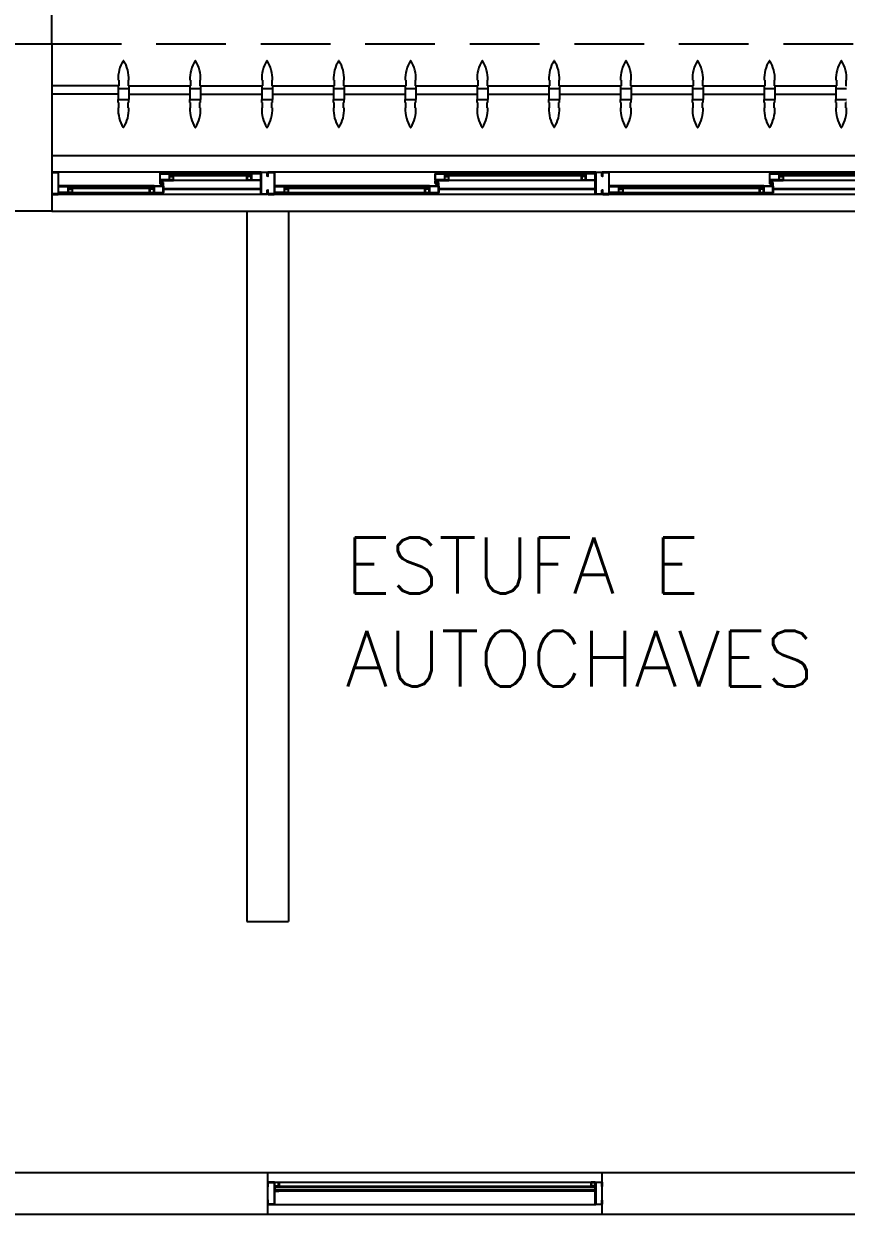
# Model space of a CAD drawing. Header units: millimetres. Extents: x 2801 to 3319, y 1187 to 1422.
# Drawn here: x 3088.275 to 3091.225, y 1353.8 to 1358.072 of the extents above; entities that cross this region are included whole.
import ezdxf

# ---------------------------------------------------------------- set-up
doc = ezdxf.new("R2010")
doc.units = ezdxf.units.MM
doc.linetypes.add('HIDDEN', pattern=[0.375, 0.25, -0.125])
for name, color, linetype in [('AR-ALV', 2, 'Continuous'), ('AR-BRISES', 1, 'Continuous'), ('AR-ESQ', 1, 'Continuous'), ('AR-ESTC', 3, 'Continuous'), ('AR-PEITORIL', 1, 'Continuous'), ('AR-PERGOLAPROJ', 1, 'HIDDEN'), ('BR-PAINEL', 1, 'Continuous'), ('BR-SUPORTE', 1, 'Continuous'), ('DT-ESQ-BAGUETE-C', 2, 'Continuous'), ('DT-ESQ-BAGUETE-V', 1, 'Continuous'), ('DT-ESQ-CHAPA DOBRADA-V', 1, 'Continuous'), ('DT-ESQ-MARCO-V', 1, 'Continuous'), ('DT-ESQ-PERFIL CADEIRA-C', 2, 'Continuous'), ('DT-ESQ-PERFIL CADEIRA-V', 1, 'Continuous'), ('DT-ESQ-PERFIL U SIMPLES-C', 2, 'Continuous'), ('DT-ESQ-PERFIL U-C', 2, 'Continuous'), ('DT-ESQ-PERFIL U-V', 1, 'Continuous'), ('DT-ESQ-VIDRO-C', 2, 'Continuous'), ('PG-PROJ', 1, 'HIDDEN'), ('TEXTO', 2, 'Continuous')]:
    doc.layers.add(name, color=color, linetype=linetype)
doc.styles.add('UNB-100', font='simplex.shx', dxfattribs={"height": 0.2})

# ---------------------------------------------------------------- blocks, each defined once
blk = doc.blocks.new('EF50-P')
at = {"layer": 'DT-ESQ-BAGUETE-C', "ltscale": 0.1}
for points in [[(2.61, -0.08), (2.5965, -0.08), (2.5965, -0.0785), (2.6095, -0.0785, 0.414214), (2.61, -0.078), (2.61, -0.067, 0.414214), (2.6095, -0.0665), (2.5965, -0.0665), (2.5965, -0.065), (2.61, -0.065, -0.414214), (2.6115, -0.0665), (2.6115, -0.0785, -0.414214)], [(3.1015, -0.08), (3.115, -0.08), (3.115, -0.0785), (3.102, -0.0785, -0.414214), (3.1015, -0.078), (3.1015, -0.067, -0.414214), (3.102, -0.0665), (3.115, -0.0665), (3.115, -0.065), (3.1015, -0.065, 0.414214), (3.1, -0.0665), (3.1, -0.0785, 0.414214)], [(3.81, -0.08), (3.7965, -0.08), (3.7965, -0.0785), (3.8095, -0.0785, 0.414214), (3.81, -0.078), (3.81, -0.067, 0.414214), (3.8095, -0.0665), (3.7965, -0.0665), (3.7965, -0.065), (3.81, -0.065, -0.414214), (3.8115, -0.0665), (3.8115, -0.0785, -0.414214)], [(4.3015, -0.08), (4.315, -0.08), (4.315, -0.0785), (4.302, -0.0785, -0.414214), (4.3015, -0.078), (4.3015, -0.067, -0.414214), (4.302, -0.0665), (4.315, -0.0665), (4.315, -0.065), (4.3015, -0.065, 0.414214), (4.3, -0.0665), (4.3, -0.0785, 0.414214)], [(4.7975, -0.08), (4.784, -0.08), (4.784, -0.0785), (4.797, -0.0785, 0.414214), (4.7975, -0.078), (4.7975, -0.067, 0.414214), (4.797, -0.0665), (4.784, -0.0665), (4.784, -0.065), (4.7975, -0.065, -0.414214), (4.799, -0.0665), (4.799, -0.0785, -0.414214)], [(5.0765, -0.08), (5.09, -0.08), (5.09, -0.0785), (5.077, -0.0785, -0.414214), (5.0765, -0.078), (5.0765, -0.067, -0.414214), (5.077, -0.0665), (5.09, -0.0665), (5.09, -0.065), (5.0765, -0.065, 0.414214), (5.075, -0.0665), (5.075, -0.0785, 0.414214)], [(2.5265, -0.125), (2.54, -0.125), (2.54, -0.1235), (2.527, -0.1235, -0.414214), (2.5265, -0.123), (2.5265, -0.112, -0.414214), (2.527, -0.1115), (2.54, -0.1115), (2.54, -0.11), (2.5265, -0.11, 0.414214), (2.525, -0.1115), (2.525, -0.1235, 0.414214)], [(3.2485, -0.125), (3.235, -0.125), (3.235, -0.1235), (3.248, -0.1235, 0.414214), (3.2485, -0.123), (3.2485, -0.112, 0.414214), (3.248, -0.1115), (3.235, -0.1115), (3.235, -0.11), (3.2485, -0.11, -0.414214), (3.25, -0.1115), (3.25, -0.1235, -0.414214)], [(3.7265, -0.125), (3.74, -0.125), (3.74, -0.1235), (3.727, -0.1235, -0.414214), (3.7265, -0.123), (3.7265, -0.112, -0.414214), (3.727, -0.1115), (3.74, -0.1115), (3.74, -0.11), (3.7265, -0.11, 0.414214), (3.725, -0.1115), (3.725, -0.1235, 0.414214)], [(4.4485, -0.125), (4.435, -0.125), (4.435, -0.1235), (4.448, -0.1235, 0.414214), (4.4485, -0.123), (4.4485, -0.112, 0.414214), (4.448, -0.1115), (4.435, -0.1115), (4.435, -0.11), (4.4485, -0.11, -0.414214), (4.45, -0.1115), (4.45, -0.1235, -0.414214)], [(4.714, -0.125), (4.7275, -0.125), (4.7275, -0.1235), (4.7145, -0.1235, -0.414214), (4.714, -0.123), (4.714, -0.112, -0.414214), (4.7145, -0.1115), (4.7275, -0.1115), (4.7275, -0.11), (4.714, -0.11, 0.414214), (4.7125, -0.1115), (4.7125, -0.1235, 0.414214)]]:
    blk.add_lwpolyline(points, format="xyb", close=True, dxfattribs=at)
at = {"layer": 'DT-ESQ-BAGUETE-V', "ltscale": 0.1}
for p, q in [((2.61, -0.065), (3.1015, -0.065)), ((3.81, -0.065), (4.3015, -0.065)), ((4.7975, -0.065), (5.0765, -0.065)), ((2.0485, -0.11), (2.5265, -0.11)), ((3.2485, -0.11), (3.7265, -0.11)), ((4.4485, -0.11), (4.714, -0.11))]:
    blk.add_line(p, q, dxfattribs=at)
at = {"layer": 'DT-ESQ-CHAPA DOBRADA-V', "ltscale": 0.1}
for p, q in [((2, -0.077), (2.5615, -0.077)), ((2, -0.08), (2.5615, -0.08)), ((3.2, -0.077), (3.7615, -0.077)), ((3.2, -0.08), (3.7615, -0.08)), ((4.4, -0.077), (4.749, -0.077)), ((4.4, -0.08), (4.749, -0.08))]:
    blk.add_line(p, q, dxfattribs=at)
at = {"layer": 'DT-ESQ-PERFIL CADEIRA-C', "ltscale": 0.1}
for p, q in [((2.5635, -0.0885), (2.61, -0.0885)), ((3.15, -0.0885), (3.1015, -0.0885)), ((3.7635, -0.0885), (3.81, -0.0885)), ((4.35, -0.0885), (4.3015, -0.0885)), ((4.751, -0.0885), (4.7975, -0.0885)), ((5.125, -0.0885), (5.0765, -0.0885)), ((2.573, -0.1335), (2.5265, -0.1335)), ((3.2, -0.1335), (3.2485, -0.1335)), ((3.773, -0.1335), (3.7265, -0.1335)), ((4.4, -0.1335), (4.4485, -0.1335)), ((4.7605, -0.1335), (4.714, -0.1335))]:
    blk.add_line(p, q, dxfattribs=at)
for points in [[(2.61, -0.087, -1), (2.61, -0.09), (2.5635, -0.09, -0.414214), (2.5615, -0.088), (2.5615, -0.067, -0.414214), (2.5635, -0.065), (2.595, -0.065, -0.414214), (2.5965, -0.0665), (2.5965, -0.087)], [(2.5965, -0.0885, -0.198913), (2.5954, -0.0881, -0.198913), (2.595, -0.087), (2.595, -0.067, 0.414214), (2.5945, -0.0665), (2.5635, -0.0665, 0.414214), (2.563, -0.067), (2.563, -0.088, 0.414214), (2.5635, -0.0885)], [(3.1015, -0.09), (3.15, -0.09), (3.15, -0.0885), (3.115, -0.0885, 0.198912), (3.1161, -0.0881, 0.198913), (3.1165, -0.087), (3.1165, -0.067, -0.414214), (3.117, -0.0665), (3.15, -0.0665), (3.15, -0.065), (3.1165, -0.065, 0.414214), (3.115, -0.0665), (3.115, -0.0785), (3.115, -0.08), (3.115, -0.087), (3.1015, -0.087, 1)], [(3.81, -0.087, -1), (3.81, -0.09), (3.7635, -0.09, -0.414214), (3.7615, -0.088), (3.7615, -0.067, -0.414214), (3.7635, -0.065), (3.795, -0.065, -0.414214), (3.7965, -0.0665), (3.7965, -0.087)], [(3.7965, -0.0885, -0.198913), (3.7954, -0.0881, -0.198913), (3.795, -0.087), (3.795, -0.067, 0.414214), (3.7945, -0.0665), (3.7635, -0.0665, 0.414214), (3.763, -0.067), (3.763, -0.088, 0.414214), (3.7635, -0.0885)], [(4.3015, -0.09), (4.35, -0.09), (4.35, -0.0885), (4.315, -0.0885, 0.198912), (4.3161, -0.0881, 0.198913), (4.3165, -0.087), (4.3165, -0.067, -0.414214), (4.317, -0.0665), (4.35, -0.0665), (4.35, -0.065), (4.3165, -0.065, 0.414214), (4.315, -0.0665), (4.315, -0.0785), (4.315, -0.08), (4.315, -0.087), (4.3015, -0.087, 1)], [(4.7975, -0.087, -1), (4.7975, -0.09), (4.751, -0.09, -0.414214), (4.749, -0.088), (4.749, -0.067, -0.414214), (4.751, -0.065), (4.7825, -0.065, -0.414214), (4.784, -0.0665), (4.784, -0.087)], [(4.784, -0.0885, -0.198913), (4.7829, -0.0881, -0.198913), (4.7825, -0.087), (4.7825, -0.067, 0.414214), (4.782, -0.0665), (4.751, -0.0665, 0.414214), (4.7505, -0.067), (4.7505, -0.088, 0.414214), (4.751, -0.0885)], [(5.0765, -0.09), (5.125, -0.09), (5.125, -0.0885), (5.09, -0.0885, 0.198912), (5.0911, -0.0881, 0.198913), (5.0915, -0.087), (5.0915, -0.067, -0.414214), (5.092, -0.0665), (5.125, -0.0665), (5.125, -0.065), (5.0915, -0.065, 0.414214), (5.09, -0.0665), (5.09, -0.0785), (5.09, -0.08), (5.09, -0.087), (5.0765, -0.087, 1)], [(2.5265, -0.132, 1), (2.5265, -0.135), (2.573, -0.135, 0.414214), (2.575, -0.133), (2.575, -0.112, 0.414214), (2.573, -0.11), (2.5415, -0.11, 0.414214), (2.54, -0.1115), (2.54, -0.132)], [(2.54, -0.1335, 0.198913), (2.5411, -0.1331, 0.198913), (2.5415, -0.132), (2.5415, -0.112, -0.414214), (2.542, -0.1115), (2.573, -0.1115, -0.414214), (2.5735, -0.112), (2.5735, -0.133, -0.414214), (2.573, -0.1335)], [(3.2485, -0.135), (3.2, -0.135), (3.2, -0.1335), (3.235, -0.1335, -0.198912), (3.2339, -0.1331, -0.198913), (3.2335, -0.132), (3.2335, -0.112, 0.414214), (3.233, -0.1115), (3.2, -0.1115), (3.2, -0.11), (3.2335, -0.11, -0.414214), (3.235, -0.1115), (3.235, -0.1235), (3.235, -0.125), (3.235, -0.132), (3.2485, -0.132, -1)], [(3.7265, -0.132, 1), (3.7265, -0.135), (3.773, -0.135, 0.414214), (3.775, -0.133), (3.775, -0.112, 0.414214), (3.773, -0.11), (3.7415, -0.11, 0.414214), (3.74, -0.1115), (3.74, -0.132)], [(3.74, -0.1335, 0.198913), (3.7411, -0.1331, 0.198913), (3.7415, -0.132), (3.7415, -0.112, -0.414214), (3.742, -0.1115), (3.773, -0.1115, -0.414214), (3.7735, -0.112), (3.7735, -0.133, -0.414214), (3.773, -0.1335)], [(4.4485, -0.135), (4.4, -0.135), (4.4, -0.1335), (4.435, -0.1335, -0.198912), (4.4339, -0.1331, -0.198913), (4.4335, -0.132), (4.4335, -0.112, 0.414214), (4.433, -0.1115), (4.4, -0.1115), (4.4, -0.11), (4.4335, -0.11, -0.414214), (4.435, -0.1115), (4.435, -0.1235), (4.435, -0.125), (4.435, -0.132), (4.4485, -0.132, -1)], [(4.714, -0.132, 1), (4.714, -0.135), (4.7605, -0.135, 0.414214), (4.7625, -0.133), (4.7625, -0.112, 0.414214), (4.7605, -0.11), (4.729, -0.11, 0.414214), (4.7275, -0.1115), (4.7275, -0.132)], [(4.7275, -0.1335, 0.198913), (4.7286, -0.1331, 0.198913), (4.729, -0.132), (4.729, -0.112, -0.414214), (4.7295, -0.1115), (4.7605, -0.1115, -0.414214), (4.761, -0.112), (4.761, -0.133, -0.414214), (4.7605, -0.1335)]]:
    blk.add_lwpolyline(points, format="xyb", close=True, dxfattribs=at)
at = {"layer": 'DT-ESQ-PERFIL CADEIRA-V', "ltscale": 0.1}
for p, q in [((2.595, -0.09), (3.1015, -0.09)), ((3.795, -0.09), (4.3015, -0.09)), ((4.7825, -0.09), (5.0765, -0.09)), ((2.0485, -0.135), (2.5265, -0.135)), ((3.2485, -0.135), (3.7265, -0.135)), ((4.4485, -0.135), (4.714, -0.135))]:
    blk.add_line(p, q, dxfattribs=at)
at = {"layer": 'DT-ESQ-PERFIL U SIMPLES-C', "ltscale": 0.1}
for points in [[(2.5635, -0.102), (2.5715, -0.102), (2.5715, -0.1005), (2.5635, -0.1005, -0.414214), (2.563, -0.1), (2.563, -0.092, -0.414214), (2.5635, -0.0915), (2.5715, -0.0915), (2.5715, -0.09), (2.5635, -0.09, 0.414214), (2.5615, -0.092), (2.5615, -0.1, 0.414214)], [(2.573, -0.098), (2.565, -0.098), (2.565, -0.0995), (2.573, -0.0995, -0.414214), (2.5735, -0.1), (2.5735, -0.108, -0.414214), (2.573, -0.1085), (2.565, -0.1085), (2.565, -0.11), (2.573, -0.11, 0.414214), (2.575, -0.108), (2.575, -0.1, 0.414214)], [(3.7635, -0.102), (3.7715, -0.102), (3.7715, -0.1005), (3.7635, -0.1005, -0.414214), (3.763, -0.1), (3.763, -0.092, -0.414214), (3.7635, -0.0915), (3.7715, -0.0915), (3.7715, -0.09), (3.7635, -0.09, 0.414214), (3.7615, -0.092), (3.7615, -0.1, 0.414214)], [(3.773, -0.098), (3.765, -0.098), (3.765, -0.0995), (3.773, -0.0995, -0.414214), (3.7735, -0.1), (3.7735, -0.108, -0.414214), (3.773, -0.1085), (3.765, -0.1085), (3.765, -0.11), (3.773, -0.11, 0.414214), (3.775, -0.108), (3.775, -0.1, 0.414214)], [(4.751, -0.102), (4.759, -0.102), (4.759, -0.1005), (4.751, -0.1005, -0.414214), (4.7505, -0.1), (4.7505, -0.092, -0.414214), (4.751, -0.0915), (4.759, -0.0915), (4.759, -0.09), (4.751, -0.09, 0.414214), (4.749, -0.092), (4.749, -0.1, 0.414214)], [(4.7605, -0.098), (4.7525, -0.098), (4.7525, -0.0995), (4.7605, -0.0995, -0.414214), (4.761, -0.1), (4.761, -0.108, -0.414214), (4.7605, -0.1085), (4.7525, -0.1085), (4.7525, -0.11), (4.7605, -0.11, 0.414214), (4.7625, -0.108), (4.7625, -0.1, 0.414214)]]:
    blk.add_lwpolyline(points, format="xyb", close=True, dxfattribs=at)
at = {"layer": 'DT-ESQ-PERFIL U-C', "ltscale": 0.1}
for points in [[(3.175, -0.0615, 0.414214), (3.1735, -0.06), (3.1515, -0.06, 0.414214), (3.15, -0.0615), (3.15, -0.1385, 0.414214), (3.1515, -0.14), (3.1735, -0.14, 0.414214), (3.175, -0.1385), (3.175, -0.125), (3.1735, -0.125), (3.1735, -0.138, -0.414214), (3.173, -0.1385), (3.152, -0.1385, -0.414214), (3.1515, -0.138), (3.1515, -0.062, -0.414214), (3.152, -0.0615), (3.173, -0.0615, -0.414214), (3.1735, -0.062), (3.1735, -0.075), (3.175, -0.075)], [(3.175, -0.0615, -0.414214), (3.1765, -0.06), (3.1985, -0.06, -0.414214), (3.2, -0.0615), (3.2, -0.1385, -0.414214), (3.1985, -0.14), (3.1765, -0.14, -0.414214), (3.175, -0.1385), (3.175, -0.125), (3.1765, -0.125), (3.1765, -0.138, 0.414214), (3.177, -0.1385), (3.198, -0.1385, 0.414214), (3.1985, -0.138), (3.1985, -0.062, 0.414214), (3.198, -0.0615), (3.177, -0.0615, 0.414214), (3.1765, -0.062), (3.1765, -0.075), (3.175, -0.075)], [(4.375, -0.0615, 0.414214), (4.3735, -0.06), (4.3515, -0.06, 0.414214), (4.35, -0.0615), (4.35, -0.1385, 0.414214), (4.3515, -0.14), (4.3735, -0.14, 0.414214), (4.375, -0.1385), (4.375, -0.125), (4.3735, -0.125), (4.3735, -0.138, -0.414214), (4.373, -0.1385), (4.352, -0.1385, -0.414214), (4.3515, -0.138), (4.3515, -0.062, -0.414214), (4.352, -0.0615), (4.373, -0.0615, -0.414214), (4.3735, -0.062), (4.3735, -0.075), (4.375, -0.075)], [(4.375, -0.0615, -0.414214), (4.3765, -0.06), (4.3985, -0.06, -0.414214), (4.4, -0.0615), (4.4, -0.1385, -0.414214), (4.3985, -0.14), (4.3765, -0.14, -0.414214), (4.375, -0.1385), (4.375, -0.125), (4.3765, -0.125), (4.3765, -0.138, 0.414214), (4.377, -0.1385), (4.398, -0.1385, 0.414214), (4.3985, -0.138), (4.3985, -0.062, 0.414214), (4.398, -0.0615), (4.377, -0.0615, 0.414214), (4.3765, -0.062), (4.3765, -0.075), (4.375, -0.075)], [(5.15, -0.0615, 0.414214), (5.1485, -0.06), (5.1265, -0.06, 0.414214), (5.125, -0.0615), (5.125, -0.1385, 0.414214), (5.1265, -0.14), (5.1485, -0.14, 0.414214), (5.15, -0.1385), (5.15, -0.125), (5.1485, -0.125), (5.1485, -0.138, -0.414214), (5.148, -0.1385), (5.127, -0.1385, -0.414214), (5.1265, -0.138), (5.1265, -0.062, -0.414214), (5.127, -0.0615), (5.148, -0.0615, -0.414214), (5.1485, -0.062), (5.1485, -0.075), (5.15, -0.075)]]:
    blk.add_lwpolyline(points, format="xyb", close=True, dxfattribs=at)
at = {"layer": 'DT-ESQ-PERFIL U-V', "ltscale": 0.1}
for p, q in [((1.9985, -0.06), (3.1515, -0.06)), ((3.1985, -0.06), (4.3515, -0.06)), ((4.3985, -0.06), (5.1265, -0.06)), ((1.9985, -0.14), (3.1515, -0.14)), ((3.1985, -0.14), (4.3515, -0.14)), ((4.3985, -0.14), (5.1265, -0.14))]:
    blk.add_line(p, q, dxfattribs=at)
at = {"layer": 'DT-ESQ-VIDRO-C', "ltscale": 0.1}
for points in [[(3.1125, -0.085), (3.1125, -0.082), (2.599, -0.082), (2.599, -0.085)], [(4.3125, -0.085), (4.3125, -0.082), (3.799, -0.082), (3.799, -0.085)], [(5.0875, -0.085), (5.0875, -0.082), (4.7865, -0.082), (4.7865, -0.085)], [(2.038, -0.13), (2.038, -0.127), (2.537, -0.127), (2.537, -0.13)], [(3.238, -0.13), (3.238, -0.127), (3.737, -0.127), (3.737, -0.13)], [(4.438, -0.13), (4.438, -0.127), (4.7245, -0.127), (4.7245, -0.13)]]:
    blk.add_lwpolyline(points, close=True, dxfattribs=at)
blk = doc.blocks.new('EF05-P')
at = {"layer": 'DT-ESQ-BAGUETE-C', "ltscale": 0.1}
blk.add_lwpolyline([(0.039, -0.05), (0.0255, -0.05), (0.0255, -0.0485), (0.039, -0.0485), (0.039, -0.0365), (0.0255, -0.0365), (0.0255, -0.035), (0.039, -0.035, -0.414214), (0.0405, -0.0365), (0.0405, -0.0485, -0.414214)], format="xyb", close=True, dxfattribs=at)
at = {"layer": 'DT-ESQ-BAGUETE-C', "color": 2, "ltscale": 0.1}
blk.add_lwpolyline([(1.161, -0.05), (1.1745, -0.05), (1.1745, -0.0485), (1.161, -0.0485), (1.161, -0.0365), (1.1745, -0.0365), (1.1745, -0.035), (1.161, -0.035, 0.414214), (1.1595, -0.0365), (1.1595, -0.0485, 0.414214)], format="xyb", close=True, dxfattribs=at)
at = {"layer": 'DT-ESQ-BAGUETE-V', "color": 2, "ltscale": 0.1}
blk.add_line((1.161, -0.05), (0.039, -0.05), dxfattribs=at)
at = {"layer": 'DT-ESQ-CHAPA DOBRADA-V', "color": 2, "ltscale": 0.1}
blk.add_line((1.16, -0.067), (0.04, -0.067), dxfattribs=at)
at = {"layer": 'DT-ESQ-MARCO-V', "color": 1, "ltscale": 0.1}
for p, q in [((0.0235, -0.035), (1.1765, -0.035)), ((0.0235, -0.115), (1.1765, -0.115))]:
    blk.add_line(p, q, dxfattribs=at)
at = {"layer": 'DT-ESQ-PERFIL U-C', "color": 2, "ltscale": 0.1}
for points in [[(0.025, -0.0655), (0.025, -0.0655, 0.414214), (0.0235, -0.067), (0.0235, -0.1135), (0.0015, -0.1135), (0.0015, -0.1), (0, -0.1), (0, -0.1135, 0.414214), (0.0015, -0.115), (0.0235, -0.115, 0.414214), (0.025, -0.1135), (0.025, -0.067), (0.04, -0.067, 1), (0.04, -0.064), (0.025, -0.064), (0.025, -0.0365, 0.414214), (0.0235, -0.035), (0.0015, -0.035, 0.414214), (0, -0.0365), (0, -0.05), (0.0015, -0.05), (0.0015, -0.0365), (0.0235, -0.0365), (0.0235, -0.064, 0.414214), (0.025, -0.0655), (0.04, -0.0655)], [(1.175, -0.0655), (1.175, -0.0655, -0.414214), (1.1765, -0.067), (1.1765, -0.1135), (1.1985, -0.1135), (1.1985, -0.1), (1.2, -0.1), (1.2, -0.1135, -0.414214), (1.1985, -0.115), (1.1765, -0.115, -0.414214), (1.175, -0.1135), (1.175, -0.067), (1.16, -0.067, -1), (1.16, -0.064), (1.175, -0.064), (1.175, -0.0365, -0.414214), (1.1765, -0.035), (1.1985, -0.035, -0.414214), (1.2, -0.0365), (1.2, -0.05), (1.1985, -0.05), (1.1985, -0.0365), (1.1765, -0.0365), (1.1765, -0.064, -0.414214), (1.175, -0.0655), (1.16, -0.0655)]]:
    blk.add_lwpolyline(points, format="xyb", dxfattribs=at)
at = {"layer": 'DT-ESQ-VIDRO-C', "color": 2, "ltscale": 0.1}
blk.add_lwpolyline([(0.027, -0.062), (0.027, -0.052), (1.173, -0.052), (1.173, -0.062)], close=True, dxfattribs=at)
blk = doc.blocks.new('BR-MODULO8')
at = {"layer": 'BR-PAINEL'}
for p, q in [((-4.9117, 0.27), (-4.9092, 0.27)), ((-4.9092, 0.27), (-4.9092, 0.25)), ((-4.8758, 0.27), (-4.8758, 0.25)), ((-4.8733, 0.27), (-4.8758, 0.27)), ((-4.6542, 0.27), (-4.6517, 0.27)), ((-4.6517, 0.27), (-4.6517, 0.25)), ((-4.6183, 0.27), (-4.6183, 0.25)), ((-4.6158, 0.27), (-4.6183, 0.27)), ((-4.3967, 0.27), (-4.3942, 0.27)), ((-4.3942, 0.27), (-4.3942, 0.25)), ((-4.3608, 0.27), (-4.3608, 0.25)), ((-4.3583, 0.27), (-4.3608, 0.27)), ((-4.1392, 0.27), (-4.1367, 0.27)), ((-4.1367, 0.27), (-4.1367, 0.25)), ((-4.1033, 0.27), (-4.1033, 0.25)), ((-4.1008, 0.27), (-4.1033, 0.27)), ((-3.8817, 0.27), (-3.8792, 0.27)), ((-3.8792, 0.27), (-3.8792, 0.25)), ((-3.8458, 0.27), (-3.8458, 0.25)), ((-3.8433, 0.27), (-3.8458, 0.27)), ((-3.6242, 0.27), (-3.6217, 0.27)), ((-3.6217, 0.27), (-3.6217, 0.25)), ((-3.5883, 0.27), (-3.5883, 0.25)), ((-3.5858, 0.27), (-3.5883, 0.27)), ((-3.3667, 0.27), (-3.3642, 0.27)), ((-3.3642, 0.27), (-3.3642, 0.25)), ((-3.3308, 0.27), (-3.3308, 0.25)), ((-3.3283, 0.27), (-3.3308, 0.27)), ((-3.1092, 0.27), (-3.1067, 0.27)), ((-3.1067, 0.27), (-3.1067, 0.25)), ((-3.0733, 0.27), (-3.0733, 0.25)), ((-3.0708, 0.27), (-3.0733, 0.27)), ((-2.8517, 0.27), (-2.8492, 0.27)), ((-2.8492, 0.27), (-2.8492, 0.25)), ((-2.8158, 0.27), (-2.8158, 0.25)), ((-2.8133, 0.27), (-2.8158, 0.27)), ((-2.5942, 0.27), (-2.5917, 0.27)), ((-2.5917, 0.27), (-2.5917, 0.25)), ((-2.5583, 0.27), (-2.5583, 0.25)), ((-2.5558, 0.27), (-2.5583, 0.27)), ((-2.3367, 0.27), (-2.3342, 0.27)), ((-2.3342, 0.27), (-2.3342, 0.25)), ((-2.3008, 0.27), (-2.3008, 0.25)), ((-2.2983, 0.27), (-2.3008, 0.27)), ((-4.9117, 0.25), (-4.9117, 0.24)), ((-4.9117, 0.25), (-4.9092, 0.25)), ((-4.9117, 0.24), (-4.8733, 0.24)), ((-4.9117, 0.24), (-4.9117, 0.2)), ((-4.8733, 0.25), (-4.8758, 0.25)), ((-4.8733, 0.25), (-4.8733, 0.24)), ((-4.8733, 0.24), (-4.8733, 0.2)), ((-4.6542, 0.25), (-4.6542, 0.24)), ((-4.6542, 0.25), (-4.6517, 0.25)), ((-4.6542, 0.24), (-4.6158, 0.24)), ((-4.6542, 0.24), (-4.6542, 0.2)), ((-4.6158, 0.25), (-4.6183, 0.25)), ((-4.6158, 0.25), (-4.6158, 0.24)), ((-4.6158, 0.24), (-4.6158, 0.2)), ((-4.3967, 0.25), (-4.3967, 0.24)), ((-4.3967, 0.25), (-4.3942, 0.25)), ((-4.3967, 0.24), (-4.3583, 0.24)), ((-4.3967, 0.24), (-4.3967, 0.2)), ((-4.3583, 0.25), (-4.3608, 0.25)), ((-4.3583, 0.25), (-4.3583, 0.24)), ((-4.3583, 0.24), (-4.3583, 0.2)), ((-4.1392, 0.25), (-4.1392, 0.24)), ((-4.1392, 0.25), (-4.1367, 0.25)), ((-4.1392, 0.24), (-4.1008, 0.24)), ((-4.1392, 0.24), (-4.1392, 0.2)), ((-4.1008, 0.25), (-4.1033, 0.25)), ((-4.1008, 0.25), (-4.1008, 0.24)), ((-4.1008, 0.24), (-4.1008, 0.2)), ((-3.8817, 0.25), (-3.8817, 0.24)), ((-3.8817, 0.25), (-3.8792, 0.25)), ((-3.8817, 0.24), (-3.8433, 0.24)), ((-3.8817, 0.24), (-3.8817, 0.2)), ((-3.8433, 0.25), (-3.8458, 0.25)), ((-3.8433, 0.25), (-3.8433, 0.24)), ((-3.8433, 0.24), (-3.8433, 0.2)), ((-3.6242, 0.25), (-3.6242, 0.24)), ((-3.6242, 0.25), (-3.6217, 0.25)), ((-3.6242, 0.24), (-3.5858, 0.24)), ((-3.6242, 0.24), (-3.6242, 0.2)), ((-3.5858, 0.25), (-3.5883, 0.25)), ((-3.5858, 0.25), (-3.5858, 0.24)), ((-3.5858, 0.24), (-3.5858, 0.2)), ((-3.3667, 0.25), (-3.3667, 0.24)), ((-3.3667, 0.25), (-3.3642, 0.25)), ((-3.3667, 0.24), (-3.3283, 0.24)), ((-3.3667, 0.24), (-3.3667, 0.2)), ((-3.3283, 0.25), (-3.3308, 0.25)), ((-3.3283, 0.25), (-3.3283, 0.24)), ((-3.3283, 0.24), (-3.3283, 0.2)), ((-3.1092, 0.25), (-3.1092, 0.24)), ((-3.1092, 0.25), (-3.1067, 0.25)), ((-3.1092, 0.24), (-3.0708, 0.24)), ((-3.1092, 0.24), (-3.1092, 0.2)), ((-3.0708, 0.25), (-3.0733, 0.25)), ((-3.0708, 0.25), (-3.0708, 0.24)), ((-3.0708, 0.24), (-3.0708, 0.2)), ((-2.8517, 0.25), (-2.8517, 0.24)), ((-2.8517, 0.25), (-2.8492, 0.25)), ((-2.8517, 0.24), (-2.8133, 0.24)), ((-2.8517, 0.24), (-2.8517, 0.2)), ((-2.8133, 0.25), (-2.8158, 0.25)), ((-2.8133, 0.25), (-2.8133, 0.24)), ((-2.8133, 0.24), (-2.8133, 0.2)), ((-2.5942, 0.25), (-2.5942, 0.24)), ((-2.5942, 0.25), (-2.5917, 0.25)), ((-2.5942, 0.24), (-2.5558, 0.24)), ((-2.5942, 0.24), (-2.5942, 0.2)), ((-2.5558, 0.25), (-2.5583, 0.25)), ((-2.5558, 0.25), (-2.5558, 0.24)), ((-2.5558, 0.24), (-2.5558, 0.2)), ((-2.3367, 0.25), (-2.3367, 0.24)), ((-2.3367, 0.25), (-2.3342, 0.25)), ((-2.3367, 0.24), (-2.2983, 0.24)), ((-2.3367, 0.24), (-2.3367, 0.2)), ((-2.2983, 0.25), (-2.3008, 0.25)), ((-4.9117, 0.2), (-4.8733, 0.2)), ((-4.9117, 0.19), (-4.9117, 0.2)), ((-4.9117, 0.19), (-4.9092, 0.19)), ((-4.9092, 0.17), (-4.9092, 0.19)), ((-4.8733, 0.19), (-4.8758, 0.19)), ((-4.8758, 0.17), (-4.8758, 0.19)), ((-4.8733, 0.19), (-4.8733, 0.2)), ((-4.6542, 0.2), (-4.6158, 0.2)), ((-4.6542, 0.19), (-4.6542, 0.2)), ((-4.6542, 0.19), (-4.6517, 0.19)), ((-4.6517, 0.17), (-4.6517, 0.19)), ((-4.6158, 0.19), (-4.6183, 0.19)), ((-4.6183, 0.17), (-4.6183, 0.19)), ((-4.6158, 0.19), (-4.6158, 0.2)), ((-4.3967, 0.2), (-4.3583, 0.2)), ((-4.3967, 0.19), (-4.3967, 0.2)), ((-4.3967, 0.19), (-4.3942, 0.19)), ((-4.3942, 0.17), (-4.3942, 0.19)), ((-4.3583, 0.19), (-4.3608, 0.19)), ((-4.3608, 0.17), (-4.3608, 0.19)), ((-4.3583, 0.19), (-4.3583, 0.2)), ((-4.1392, 0.2), (-4.1008, 0.2)), ((-4.1392, 0.19), (-4.1392, 0.2)), ((-4.1392, 0.19), (-4.1367, 0.19)), ((-4.1367, 0.17), (-4.1367, 0.19)), ((-4.1008, 0.19), (-4.1033, 0.19)), ((-4.1033, 0.17), (-4.1033, 0.19)), ((-4.1008, 0.19), (-4.1008, 0.2)), ((-3.8817, 0.2), (-3.8433, 0.2)), ((-3.8817, 0.19), (-3.8817, 0.2)), ((-3.8817, 0.19), (-3.8792, 0.19)), ((-3.8792, 0.17), (-3.8792, 0.19)), ((-3.8433, 0.19), (-3.8458, 0.19)), ((-3.8458, 0.17), (-3.8458, 0.19)), ((-3.8433, 0.19), (-3.8433, 0.2)), ((-3.6242, 0.2), (-3.5858, 0.2)), ((-3.6242, 0.19), (-3.6242, 0.2)), ((-3.6242, 0.19), (-3.6217, 0.19)), ((-3.6217, 0.17), (-3.6217, 0.19)), ((-3.5858, 0.19), (-3.5883, 0.19)), ((-3.5883, 0.17), (-3.5883, 0.19)), ((-3.5858, 0.19), (-3.5858, 0.2)), ((-3.3667, 0.2), (-3.3283, 0.2)), ((-3.3667, 0.19), (-3.3667, 0.2)), ((-3.3667, 0.19), (-3.3642, 0.19)), ((-3.3642, 0.17), (-3.3642, 0.19)), ((-3.3283, 0.19), (-3.3308, 0.19)), ((-3.3308, 0.17), (-3.3308, 0.19)), ((-3.3283, 0.19), (-3.3283, 0.2)), ((-3.1092, 0.2), (-3.0708, 0.2)), ((-3.1092, 0.19), (-3.1092, 0.2)), ((-3.1092, 0.19), (-3.1067, 0.19)), ((-3.1067, 0.17), (-3.1067, 0.19)), ((-3.0708, 0.19), (-3.0733, 0.19)), ((-3.0733, 0.17), (-3.0733, 0.19)), ((-3.0708, 0.19), (-3.0708, 0.2)), ((-2.8517, 0.2), (-2.8133, 0.2)), ((-2.8517, 0.19), (-2.8517, 0.2)), ((-2.8517, 0.19), (-2.8492, 0.19)), ((-2.8492, 0.17), (-2.8492, 0.19)), ((-2.8133, 0.19), (-2.8158, 0.19)), ((-2.8158, 0.17), (-2.8158, 0.19)), ((-2.8133, 0.19), (-2.8133, 0.2)), ((-2.5942, 0.2), (-2.5558, 0.2)), ((-2.5942, 0.19), (-2.5942, 0.2)), ((-2.5942, 0.19), (-2.5917, 0.19)), ((-2.5917, 0.17), (-2.5917, 0.19)), ((-2.5558, 0.19), (-2.5583, 0.19)), ((-2.5583, 0.17), (-2.5583, 0.19)), ((-2.5558, 0.19), (-2.5558, 0.2)), ((-2.3367, 0.2), (-2.2983, 0.2)), ((-2.3367, 0.19), (-2.3367, 0.2)), ((-2.3367, 0.19), (-2.3342, 0.19)), ((-2.3342, 0.17), (-2.3342, 0.19)), ((-2.2983, 0.19), (-2.3008, 0.19)), ((-2.3008, 0.17), (-2.3008, 0.19)), ((-4.9117, 0.17), (-4.9092, 0.17)), ((-4.8733, 0.17), (-4.8758, 0.17)), ((-4.6542, 0.17), (-4.6517, 0.17)), ((-4.6158, 0.17), (-4.6183, 0.17)), ((-4.3967, 0.17), (-4.3942, 0.17)), ((-4.3583, 0.17), (-4.3608, 0.17)), ((-4.1392, 0.17), (-4.1367, 0.17)), ((-4.1008, 0.17), (-4.1033, 0.17)), ((-3.8817, 0.17), (-3.8792, 0.17)), ((-3.8433, 0.17), (-3.8458, 0.17)), ((-3.6242, 0.17), (-3.6217, 0.17)), ((-3.5858, 0.17), (-3.5883, 0.17)), ((-3.3667, 0.17), (-3.3642, 0.17)), ((-3.3283, 0.17), (-3.3308, 0.17)), ((-3.1092, 0.17), (-3.1067, 0.17)), ((-3.0708, 0.17), (-3.0733, 0.17)), ((-2.8517, 0.17), (-2.8492, 0.17)), ((-2.8133, 0.17), (-2.8158, 0.17)), ((-2.5942, 0.17), (-2.5917, 0.17)), ((-2.5558, 0.17), (-2.5583, 0.17)), ((-2.3367, 0.17), (-2.3342, 0.17)), ((-2.2983, 0.17), (-2.3008, 0.17))]:
    blk.add_line(p, q, dxfattribs=at)
for centre, radius, start, end in [((-4.7867, 0.2739), 0.1251, 148.4721, 181.772), ((-4.8925, 0.3387), 0.001, 37.1012, 142.8988), ((-4.9983, 0.2739), 0.1251, 358.228, 31.5279), ((-4.5292, 0.2739), 0.1251, 148.4721, 181.772), ((-4.635, 0.3387), 0.001, 37.1012, 142.8988), ((-4.7408, 0.2739), 0.1251, 358.228, 31.5279), ((-4.2717, 0.2739), 0.1251, 148.4721, 181.772), ((-4.3775, 0.3387), 0.001, 37.1012, 142.8988), ((-4.4833, 0.2739), 0.1251, 358.228, 31.5279), ((-4.0142, 0.2739), 0.1251, 148.4721, 181.772), ((-4.12, 0.3387), 0.001, 37.1012, 142.8988), ((-4.2258, 0.2739), 0.1251, 358.228, 31.5279), ((-3.7567, 0.2739), 0.1251, 148.4721, 181.772), ((-3.8625, 0.3387), 0.001, 37.1012, 142.8988), ((-3.9683, 0.2739), 0.1251, 358.228, 31.5279), ((-3.4992, 0.2739), 0.1251, 148.4721, 181.772), ((-3.605, 0.3387), 0.001, 37.1012, 142.8988), ((-3.7108, 0.2739), 0.1251, 358.228, 31.5279), ((-3.2417, 0.2739), 0.1251, 148.4721, 181.772), ((-3.3475, 0.3387), 0.001, 37.1012, 142.8988), ((-3.4533, 0.2739), 0.1251, 358.228, 31.5279), ((-2.9842, 0.2739), 0.1251, 148.4721, 181.772), ((-3.09, 0.3387), 0.001, 37.1012, 142.8988), ((-3.1958, 0.2739), 0.1251, 358.228, 31.5279), ((-2.7267, 0.2739), 0.1251, 148.4721, 181.772), ((-2.8325, 0.3387), 0.001, 37.1012, 142.8988), ((-2.9383, 0.2739), 0.1251, 358.228, 31.5279), ((-2.4692, 0.2739), 0.1251, 148.4721, 181.772), ((-2.575, 0.3387), 0.001, 37.1012, 142.8988), ((-2.6808, 0.2739), 0.1251, 358.228, 31.5279), ((-2.2117, 0.2739), 0.1251, 148.4721, 181.772), ((-2.3175, 0.3387), 0.001, 37.1012, 142.8988), ((-2.4233, 0.2739), 0.1251, 358.228, 31.5279), ((-4.7867, 0.1661), 0.1251, 178.228, 211.5279), ((-4.9983, 0.1661), 0.1251, 328.4721, 1.772), ((-4.5292, 0.1661), 0.1251, 178.228, 211.5279), ((-4.7408, 0.1661), 0.1251, 328.4721, 1.772), ((-4.2717, 0.1661), 0.1251, 178.228, 211.5279), ((-4.4833, 0.1661), 0.1251, 328.4721, 1.772), ((-4.0142, 0.1661), 0.1251, 178.228, 211.5279), ((-4.2258, 0.1661), 0.1251, 328.4721, 1.772), ((-3.7567, 0.1661), 0.1251, 178.228, 211.5279), ((-3.9683, 0.1661), 0.1251, 328.4721, 1.772), ((-3.4992, 0.1661), 0.1251, 178.228, 211.5279), ((-3.7108, 0.1661), 0.1251, 328.4721, 1.772), ((-3.2417, 0.1661), 0.1251, 178.228, 211.5279), ((-3.4533, 0.1661), 0.1251, 328.4721, 1.772), ((-2.9842, 0.1661), 0.1251, 178.228, 211.5279), ((-3.1958, 0.1661), 0.1251, 328.4721, 1.772), ((-2.7267, 0.1661), 0.1251, 178.228, 211.5279), ((-2.9383, 0.1661), 0.1251, 328.4721, 1.772), ((-2.4692, 0.1661), 0.1251, 178.228, 211.5279), ((-2.6808, 0.1661), 0.1251, 328.4721, 1.772), ((-2.2117, 0.1661), 0.1251, 178.228, 211.5279), ((-2.4233, 0.1661), 0.1251, 328.4721, 1.772), ((-4.8925, 0.1013), 0.001, 217.1012, 322.8988), ((-4.635, 0.1013), 0.001, 217.1012, 322.8988), ((-4.3775, 0.1013), 0.001, 217.1012, 322.8988), ((-4.12, 0.1013), 0.001, 217.1012, 322.8988), ((-3.8625, 0.1013), 0.001, 217.1012, 322.8988), ((-3.605, 0.1013), 0.001, 217.1012, 322.8988), ((-3.3475, 0.1013), 0.001, 217.1012, 322.8988), ((-3.09, 0.1013), 0.001, 217.1012, 322.8988), ((-2.8325, 0.1013), 0.001, 217.1012, 322.8988), ((-2.575, 0.1013), 0.001, 217.1012, 322.8988), ((-2.3175, 0.1013), 0.001, 217.1012, 322.8988)]:
    blk.add_arc(centre, radius, start, end, dxfattribs=at)
at = {"layer": 'BR-SUPORTE'}
for p, q in [((-4.9117, 0.25), (-5.15, 0.25)), ((-4.9117, 0.22), (-5.15, 0.22)), ((-4.8733, 0.25), (-4.6517, 0.25)), ((-4.8733, 0.22), (-4.6542, 0.22)), ((-4.6158, 0.25), (-4.3942, 0.25)), ((-4.6158, 0.22), (-4.3967, 0.22)), ((-4.3583, 0.25), (-4.1367, 0.25)), ((-4.3583, 0.22), (-4.1392, 0.22)), ((-4.1008, 0.25), (-3.8792, 0.25)), ((-4.1008, 0.22), (-3.8817, 0.22)), ((-3.8433, 0.25), (-3.6217, 0.25)), ((-3.8433, 0.22), (-3.6242, 0.22)), ((-3.5858, 0.25), (-3.3642, 0.25)), ((-3.5858, 0.22), (-3.3667, 0.22)), ((-3.3283, 0.25), (-3.1067, 0.25)), ((-3.3283, 0.22), (-3.1092, 0.22)), ((-3.0708, 0.25), (-2.8492, 0.25)), ((-3.0708, 0.22), (-2.8517, 0.22)), ((-2.8133, 0.25), (-2.5917, 0.25)), ((-2.8133, 0.22), (-2.5942, 0.22)), ((-2.5558, 0.25), (-2.3342, 0.25)), ((-2.5558, 0.22), (-2.3367, 0.22))]:
    blk.add_line(p, q, dxfattribs=at)
blk = doc.blocks.new('PG-MODULO1-PJ-C')
at = {"layer": 'PG-PROJ'}
for q in [(0.2, 3), (5.35, 0)]:
    blk.add_line((0.2, 0), q, dxfattribs=at)

msp = doc.modelspace()

# ---------------------------------------------------------------- linework, layer by layer
at = {"layer": 'AR-ALV'}
for p, q in [((3089.0749, 1357.3998), (3089.0749, 1354.8498)), ((3089.0749, 1357.3998), (3089.2249, 1357.3998)), ((3089.2249, 1357.3998), (3089.2249, 1354.8498)), ((3089.0749, 1354.8498), (3089.2249, 1354.8498)), ((3086.6749, 1353.9498), (3089.1499, 1353.9498)), ((3089.1499, 1353.7998), (3089.1499, 1353.9498)), ((3090.3499, 1353.7998), (3090.3499, 1353.9498)), ((3090.3499, 1353.9498), (3091.4749, 1353.9498)), ((3086.6749, 1353.7998), (3089.1499, 1353.7998)), ((3090.3499, 1353.7998), (3098.4249, 1353.8001))]:
    msp.add_line(p, q, dxfattribs=at)
at = {"layer": 'AR-ESQ'}
for p, q in [((3088.3749, 1357.5998), (3093.5249, 1357.5998)), ((3088.3749, 1357.3998), (3093.5249, 1357.3998))]:
    msp.add_line(p, q, dxfattribs=at)
at = {"layer": 'AR-ESTC'}
msp.add_lwpolyline([(3088.1749, 1357.9998), (3088.3749, 1357.9998), (3088.3749, 1357.3998), (3088.1749, 1357.3998)], close=True, dxfattribs=at)
at = {"layer": 'AR-PEITORIL'}
for p, q in [((3089.1499, 1353.9498), (3090.3499, 1353.9498)), ((3089.1499, 1353.7998), (3090.3499, 1353.7998))]:
    msp.add_line(p, q, dxfattribs=at)

# ---------------------------------------------------------------- block references
at = {"layer": 'AR-BRISES'}
msp.add_blockref('BR-MODULO8', (3093.5249, 1357.5998), dxfattribs=at)
at = {"layer": 'AR-ESQ', "rotation": 180}
msp.add_blockref('EF50-P', (3093.5249, 1357.3998), dxfattribs=at)
at = {"layer": 'AR-ESQ'}
msp.add_blockref('EF05-P', (3089.1499, 1353.9498), dxfattribs=at)
at = {"layer": 'AR-PERGOLAPROJ'}
msp.add_blockref('PG-MODULO1-PJ-C', (3088.1749, 1357.9998), dxfattribs=at)

# ---------------------------------------------------------------- texts
at = {"layer": 'TEXTO', "style": 'UNB-100'}
for s, p in [('ESTUFA E', (3089.4283, 1356.0278)), ('AUTOCHAVES', (3089.4283, 1355.6934))]:
    msp.add_text(s, height=0.2, dxfattribs=at).set_placement(p)

doc.saveas('drawing.dxf')
